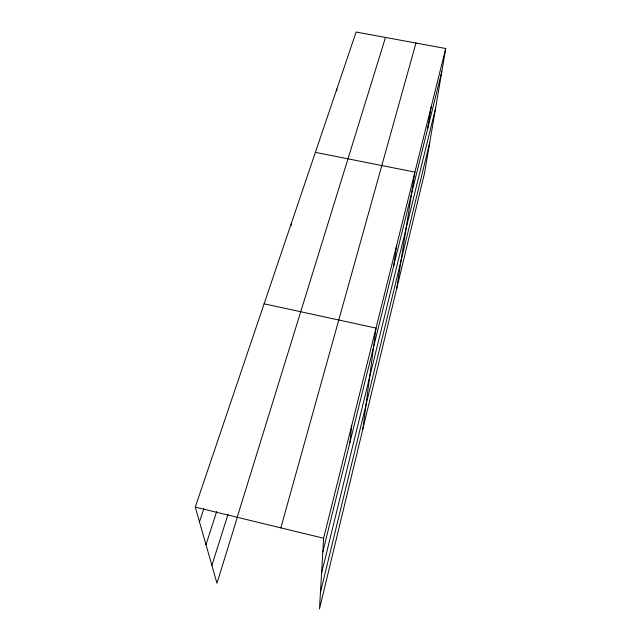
<?xml version="1.0" encoding="UTF-8"?>
<svg xmlns="http://www.w3.org/2000/svg" width="641" height="641" viewBox="0 0 641 641"><rect width="100%" height="100%" fill="white"/><g stroke="black" fill="none" stroke-linecap="round" stroke-linejoin="round"><path stroke-width="0.96" d="M336.773 90.926L336.854 88.947M445.735 48.516L323.617 538.24L319.474 608.95L424.526 173.206L445.735 48.516L356.124 32.05L195.265 507.111L216.97 583.246L237.338 517.303M349.93 442.466L351.709 425.56M362.862 428.989L376.019 328.096L264.108 303.802M393.646 265.983L396.659 245.311M396.683 288.698L414.911 172.109L315.38 152.358M427.483 129.402L431.169 106.927M320.444 592.42L429.734 142.558M321.566 573.198L435.6 108.097M322.808 551.965L441.833 71.455M280.838 527.863L415.961 43.043M237.202 517.279L385.489 37.45M211.883 565.41L228.052 514.194M205.977 544.69L216.69 511.574M199.463 521.854L203.87 508.601M195.265 507.111L323.617 538.24M291.302 223.477L291.335 225.4"/></g></svg>
